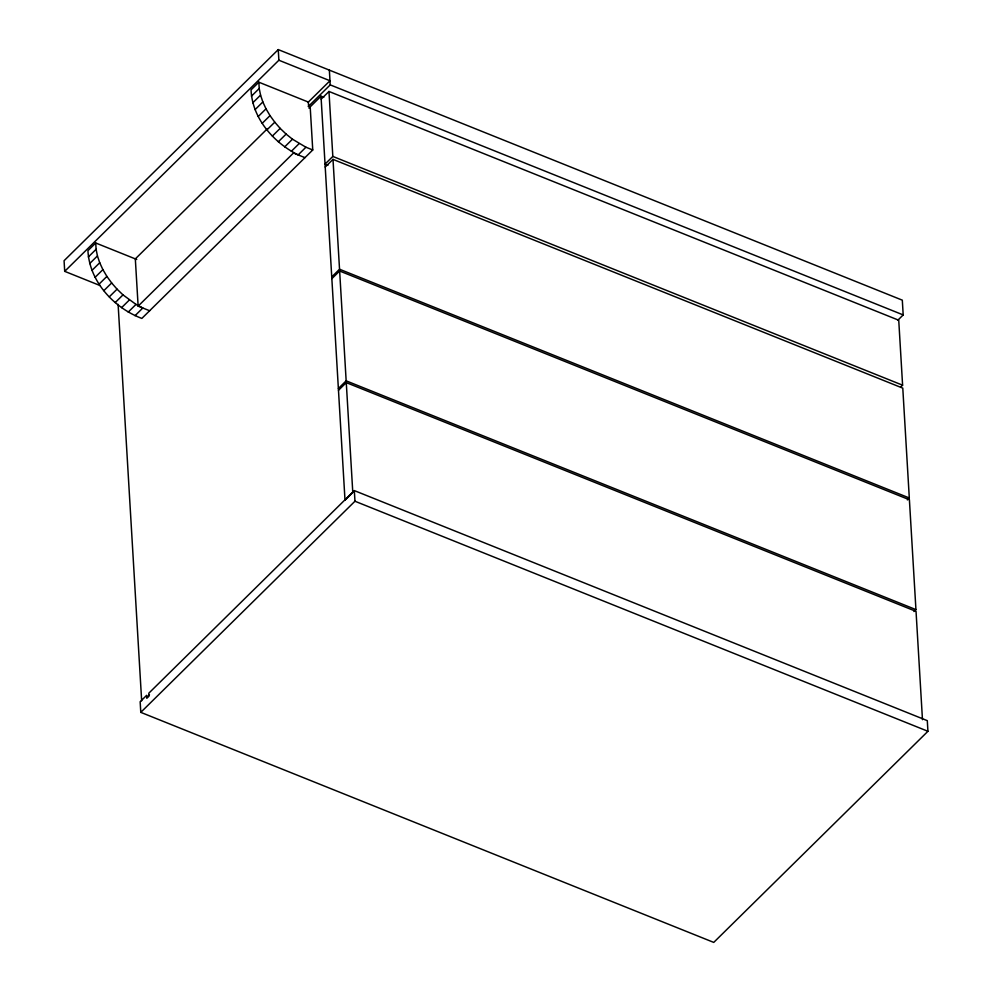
<?xml version="1.0" encoding="UTF-8"?>
<svg xmlns="http://www.w3.org/2000/svg" width="992" height="992" viewBox="0 0 992 992"><rect width="100%" height="100%" fill="white"/><g stroke="black" fill="none" stroke-linecap="round" stroke-linejoin="round"><path stroke-width="1.49" d="M897.698 320.342L903.191 314.923L902.311 300.167L278.256 49.6L64.071 260.71L64.703 271.349L100.192 285.597M64.703 271.349L278.876 60.227L278.256 49.6M136.735 259.458L95.728 242.99L87.941 250.666C89.404 281.468 113.869 307.88 141.844 318.42L312.753 149.966L310.186 106.851L308.599 106.206L308.351 102.077L258.85 82.2L251.05 89.875C252.191 118.296 273.556 142.625 298.146 154.901L305.933 147.225L312.753 149.966M88.313 256.965L96.1 249.29L95.728 242.99M251.435 96.174L259.222 88.499L258.85 82.2M89.652 263.599L97.439 255.924L96.1 249.29M252.774 102.808L260.561 95.133L259.222 88.499M91.934 270.432L99.721 262.744L97.439 255.924M255.056 109.641L262.843 101.965L260.561 95.133M95.108 277.301L102.895 269.626L99.721 262.744M258.23 116.51L266.017 108.835L262.843 101.965M99.113 284.084L106.9 276.408L102.895 269.626M262.235 123.293L270.022 115.618L266.017 108.835M267.53 128.576L135.321 258.887L138.136 306.131L149.631 310.744M103.862 290.644L111.65 282.968L106.9 276.408M266.984 129.853L274.772 122.177L270.022 115.618M109.269 296.844L117.056 289.168L111.65 282.968M272.378 136.053L280.178 128.377L274.772 122.177M308.016 102.399L329.976 80.749L278.876 60.227M308.252 106.553L330.224 84.878L329.356 70.122M308.921 108.103L321.011 96.187L323.776 97.29M321.185 99.138L328.972 91.462L898.74 320.23L902.596 385.194L900.649 387.103M115.208 302.56L122.996 294.884L136.003 304.395L142.811 308.004L135.024 315.692M278.33 141.769L286.118 134.094L292.479 139.202L305.933 147.225M121.57 307.669L129.357 299.993M284.692 146.878L292.479 139.202M128.216 312.083L136.003 304.395M291.338 151.292L299.125 143.617M138.136 306.131L293.471 153.016L304.966 157.641M328.972 91.462L332.828 156.426L325.041 164.102L327.918 165.255M325.215 167.053L333.002 159.377L902.782 388.145L909.304 497.984L907.358 499.906M331.75 276.904L339.537 269.229L333.002 159.377M331.849 278.678L339.636 271.002L909.404 499.757L915.938 609.609L913.992 611.531M338.371 388.517L346.158 380.841L339.636 271.002M338.483 390.29L346.27 382.614L916.038 611.382L922.473 719.684M354.33 490.606L148.812 693.197L148.986 696.148L146.816 698.281L146.642 695.33L140.157 701.728L140.79 712.355L713.744 942.4L927.929 731.29L927.297 720.651L354.33 490.606L354.962 501.233L140.79 712.355M345.005 500.142L352.792 492.466L346.27 382.614M147.25 696.942L149.445 694.784M330.224 84.878L903.191 314.923M332.828 156.426L902.596 385.194M339.537 269.229L909.304 497.984M346.158 380.841L915.938 609.609M354.962 501.233L927.929 731.29M280.178 128.377L286.118 134.094M117.056 289.168L122.996 294.884M321.011 96.187L345.018 500.365M118.11 304.346L141.658 700.823"/></g></svg>
